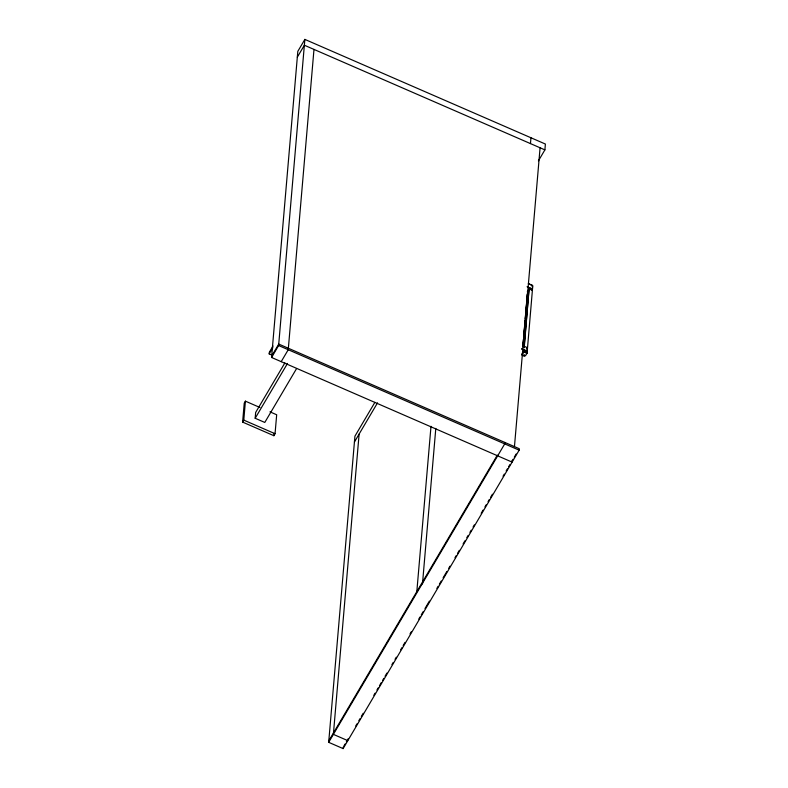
<?xml version="1.0" encoding="UTF-8"?>
<svg xmlns="http://www.w3.org/2000/svg" width="788" height="788" viewBox="0 0 788 788"><rect width="100%" height="100%" fill="white"/><g stroke="black" fill="none" stroke-linecap="round" stroke-linejoin="round"><path stroke-width="1.18" d="M269.979 411.848L276.677 414.764L275.051 433.715L273.879 435.705L242.615 422.102L244.241 403.151L245.413 401.161L259.932 407.485M242.615 422.102L243.787 420.112L245.413 401.161M296.524 368.666L264.788 422.447L255.174 418.261L255.667 412.429L284.911 362.864M272.559 355.358L269.181 353.891L269.319 352.285L273.012 346.031M512.23 460.655L512.101 462.113L271.574 357.466L297.815 51.338L304.858 39.4L545.385 144.046L544.892 149.878L538.431 160.811M271.574 357.466L278.617 345.538L304.858 39.4M273.879 435.705L274.086 433.341M313.979 49.417L288.241 349.714L281.198 361.653M271.702 356.009L278.745 344.08L519.272 448.717L519.144 450.175L343.115 748.6L328.685 742.326L354.925 436.188L374.901 402.323M359.121 434.06L333.373 734.367L347.804 740.641M343.115 748.6L343.233 747.142M416.822 591.65L430.997 426.308M422.476 583.947L435.803 428.396M504.842 442.442L504.714 443.9L328.685 742.326M530.462 143.593L530.954 137.762M522.828 346.621L523.459 339.293M523.665 336.85L525.035 320.982M525.241 318.539L526.601 302.671M526.808 300.228L527.33 294.121M522.277 353.93L522.227 354.511L525.409 355.851L527.064 353.241L532.727 286.32M522.897 346.769L527.497 293.047M514.456 446.629L540.075 147.78M523.055 345.814L527.27 347.597L527.034 351.251L526.325 352.197L523.734 351.015L522.227 354.511L523.734 351.015L522.217 353.782M524.04 347.695L529.063 288.91L531.703 290.063L532.363 289.147L532.599 285.502L528.433 283.68M524.227 347.646L529.063 288.91L527.3 291.895M527.083 286.733L532.294 288.999L531.831 290.043M521.952 355.161L524.089 356.048L524.69 354.974L524.217 356.028M521.764 348.828L526.975 351.103L526.512 352.147M526.936 353.26L523.695 351.773L527.005 353.093M297.322 57.169L304.365 45.231L544.892 149.878M269.181 353.891L272.875 347.636M255.174 418.261L287.521 363.426M354.423 442.019L377.521 402.865M532.136 286.546L532.599 285.502L528.374 283.71M526.689 348.523L527.27 347.597L526.808 348.651M328.803 740.868L497.346 455.139M343.864 746.088L345.114 743.97M346.356 741.853L348.227 738.681M355.723 725.975L356.974 723.857M358.845 720.685L360.096 718.567M361.337 716.45L363.209 713.278M373.827 695.292L375.068 693.174M376.95 689.992L378.191 687.885M379.442 685.767L381.313 682.585M382.564 680.477L383.815 678.36M385.056 676.242L386.938 673.06M391.931 664.599L393.173 662.481M395.044 659.31L396.295 657.192M400.668 649.785L401.919 647.667M403.161 645.549L405.032 642.378M410.026 633.907L411.277 631.799M418.773 619.092L420.014 616.974M421.265 614.867L423.136 611.685M425.008 608.513L429.381 601.106M436.867 588.409L438.118 586.292M439.369 584.174L441.241 581.002M443.112 577.821L446.855 571.477M448.736 568.296L449.978 566.178M454.971 557.717L456.222 555.599M457.473 553.481L459.345 550.31M463.088 543.956L464.959 540.785M466.831 537.613L468.082 535.495M469.953 532.324L471.204 530.206M473.076 527.024L474.327 524.906M481.192 513.274L483.064 510.092M484.935 506.92L486.186 504.803M488.058 501.631L489.309 499.513M490.56 497.395L492.431 494.224M503.039 476.228L504.29 474.12M506.162 470.938L507.413 468.821M508.654 466.713L509.905 464.595M511.776 461.413L513.027 459.296M514.278 457.188L516.15 454.006M528.068 287.354L532.294 288.999M521.695 349.005L526.975 351.103M278.617 345.538L519.144 450.175M243.787 420.112L275.051 433.715"/></g></svg>
